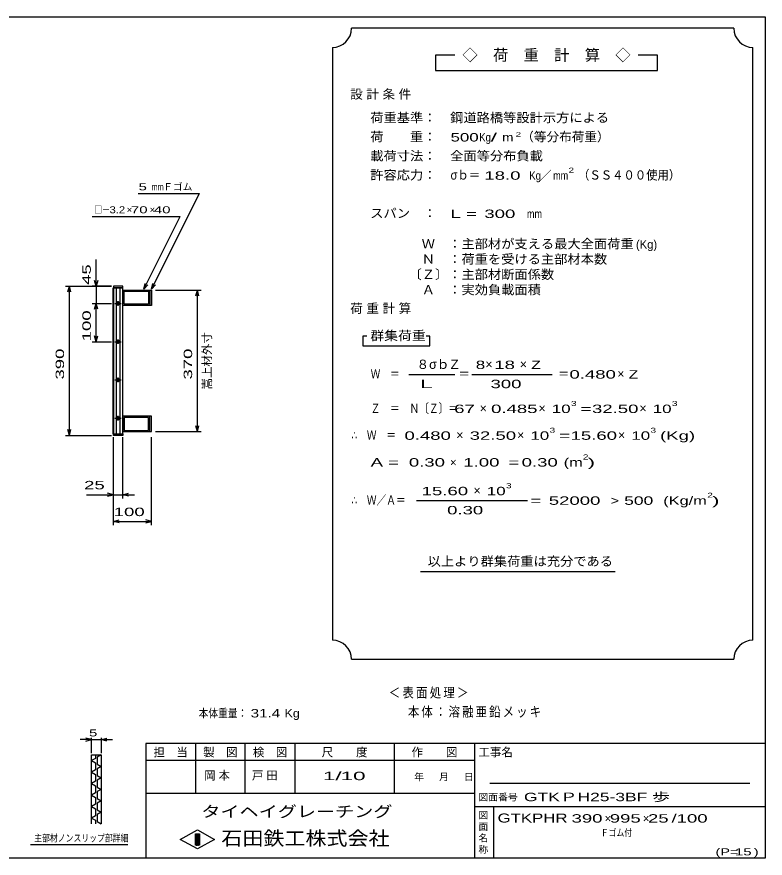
# Model space of a CAD drawing. Units: millimetres, scale not verified. Extents: x -1820 to 1731, y -1282 to 1054.
# Drawn here: x -227 to 1731, y -1146 to 1054 of the extents above; entities that cross this region are included whole.
import ezdxf
from ezdxf.enums import TextEntityAlignment as Align

# ---------------------------------------------------------------- set-up
doc = ezdxf.new("R2010")
doc.units = ezdxf.units.MM
doc.header["$LTSCALE"] = 10
for name, color, linetype, lineweight in [('0_2', 150, 'Continuous', 25), ('16', 3, 'Continuous', 25), ('22', 4, 'Continuous', 25), ('24', 2, 'Continuous', 25), ('32', 4, 'Continuous', 25)]:
    doc.layers.add(name, color=color, linetype=linetype, lineweight=lineweight)
doc.styles.add('ベクトル', font='')
doc.styles.get('ベクトル').set_extended_font_data('ベクトル')

msp = doc.modelspace()

# ---------------------------------------------------------------- linework, layer by layer
at = {"layer": '0_2'}
for p, q in [((-1729, 1053.5), (1731, 1053.5)), ((1731, 1053.5), (1731, -1146.5)), ((1731, -846.5), (111, -846.5)), ((111, -846.5), (111, -1146.5)), ((241, -846.5), (241, -976.5)), ((371, -976.5), (371, -846.5)), ((501, -846.5), (501, -976.5)), ((761, -976.5), (761, -846.5)), ((971, -846.5), (971, -1146.5)), ((971, -891.5), (111, -891.5)), ((1691, -951.5), (1011, -951.5)), ((111, -976.5), (971, -976.5)), ((971, -1011.5), (1731, -1011.5)), ((1021, -1146.5), (1021, -1011.5)), ((201, -1097.5), (246, -1072.5)), ((246, -1072.5), (291, -1097.5)), ((246, -1122.5), (201, -1097.5)), ((241, -1082.5), (251, -1082.5)), ((241, -1112.5), (241, -1082.5)), ((241, -1082.5), (243, -1082.5)), ((243, -1082.5), (243, -1112.5)), ((245, -1112.5), (245, -1082.5)), ((245, -1082.5), (247, -1082.5)), ((291, -1097.5), (246, -1122.5)), ((247, -1082.5), (247, -1112.5)), ((249, -1112.5), (249, -1082.5)), ((249, -1082.5), (251, -1082.5)), ((251, -1082.5), (251, -1112.5)), ((251, -1082.5), (251, -1112.5)), ((251, -1112.5), (241, -1112.5)), ((243, -1112.5), (245, -1112.5)), ((247, -1112.5), (249, -1112.5)), ((1731, -1146.5), (-1729, -1146.5))]:
    msp.add_line(p, q, dxfattribs=at)
at = {"layer": '16'}
for p, q in [((25.3, -36.5), (25.3, 344.5)), ((25.3, 344.5), (26, 344.5)), ((51, 349), (26, 349)), ((26, 349), (26, 344.5)), ((26, 344.5), (51, 344.5)), ((26, 344.5), (26, -36.5)), ((51, 344.5), (26, 344.5)), ((33, 344.5), (33, -36.5)), ((44, -36.5), (44, 344.5)), ((51, 344.5), (51, 349)), ((51, -36.5), (51, 344.5)), ((51, 339), (121, 339)), ((51, 299), (51, 339)), ((54, 336), (118, 336)), ((54, 302), (54, 336)), ((118, 336), (118, 302)), ((121, 339), (121, 299)), ((121, 339), (126, 339)), ((126, 339), (126, 299)), ((38, 310), (38, 298)), ((30, 304), (46, 304)), ((40, 307), (36, 307)), ((36, 301), (40, 301)), ((121, 299), (51, 299)), ((118, 302), (54, 302)), ((126, 299), (121, 299)), ((30, 204), (46, 204)), ((40, 207), (36, 207)), ((36, 201), (40, 201)), ((38, 210), (38, 198)), ((38, 110), (38, 98)), ((30, 104), (46, 104)), ((40, 107), (36, 107)), ((36, 101), (40, 101)), ((30, 4), (46, 4)), ((40, 7), (36, 7)), ((36, 1), (40, 1)), ((38, 10), (38, -2)), ((121, 9), (51, 9)), ((51, 9), (51, -31)), ((118, 6), (54, 6)), ((54, 6), (54, -28)), ((118, -28), (118, 6)), ((121, -31), (121, 9)), ((126, 9), (121, 9)), ((126, -31), (126, 9)), ((26, -36.5), (25.3, -36.5)), ((26, -36.5), (51, -36.5)), ((26, -41), (26, -36.5)), ((26, -36.5), (51, -36.5)), ((51, -41), (26, -41)), ((51, -31), (121, -31)), ((51, -36.5), (51, -41)), ((54, -28), (118, -28)), ((121, -31), (126, -31))]:
    msp.add_line(p, q, dxfattribs=at)
for centre, radius, start, end in [((38, 304), 4, 46.6, 133.4), ((36, 304), 3, 90, 270), ((38, 304), 4, 226.6, 313.4), ((40, 304), 3, 270, 90), ((36, 204), 3, 90, 270), ((38, 204), 4, 46.6, 133.4), ((38, 204), 4, 226.6, 313.4), ((40, 204), 3, 270, 90), ((36, 104), 3, 90, 270), ((38, 104), 4, 46.6, 133.4), ((38, 104), 4, 226.6, 313.4), ((40, 104), 3, 270, 90), ((36, 4), 3, 90, 270), ((38, 4), 4, 46.6, 133.4), ((38, 4), 4, 226.6, 313.4), ((40, 4), 3, 270, 90)]:
    msp.add_arc(centre, radius, start, end, dxfattribs=at)
at = {"layer": '22'}
for p, q in [((91, 591.5), (251, 591.5)), ((126, 341.5), (251, 591.5)), ((-29, 531.5), (201, 531.5)), ((106, 341.5), (201, 531.5)), ((-19, 349), (-19, 419)), ((-19, 349), (-23, 364)), ((-15, 364), (-19, 349)), ((106, 341.5), (109, 356.1)), ((106, 341.5), (116, 352.5)), ((126, 341.5), (129, 356.1)), ((126, 341.5), (136, 352.5)), ((-99, 349), (21, 349)), ((-93, 334), (-89, 349)), ((-85, 334), (-89, 349)), ((-89, -41), (-89, 349)), ((21, 349), (-29, 349)), ((-19, 349), (-19, 304)), ((136, 339), (256, 339)), ((242, 324), (246, 339)), ((250, 324), (246, 339)), ((246, -31), (246, 339)), ((-29, 304), (21, 304)), ((-23, 289), (-19, 304)), ((-15, 289), (-19, 304)), ((-19, 204), (-19, 304)), ((-29, 204), (21, 204)), ((-19, 204), (-23, 219)), ((-19, 204), (-15, 219)), ((246, -31), (242, -16)), ((246, -31), (250, -16)), ((-99, -41), (21, -41)), ((-89, -41), (-93, -26)), ((-89, -41), (-85, -26)), ((136, -31), (256, -31)), ((26, -206), (26, -46)), ((26, -276), (26, -46)), ((51, -206), (51, -46)), ((126, -276), (126, -46)), ((-44, -196), (26, -196)), ((26, -196), (11, -192)), ((11, -200), (26, -196)), ((26, -196), (51, -196)), ((51, -196), (66, -192)), ((66, -200), (51, -196)), ((51, -196), (81, -196)), ((26, -266), (41, -262)), ((126, -266), (111, -262)), ((41, -270), (26, -266)), ((26, -266), (126, -266)), ((111, -270), (126, -266))]:
    msp.add_line(p, q, dxfattribs=at)
at = {"layer": '24', "color": 4}
for p, q in [((1649, 1023.5), (649, 1023.5)), ((599, 973.5), (599, -576.5)), ((1699, -576.5), (1699, 973.5)), ((919, 953.5), (869, 953.5)), ((869, 953.5), (869, 913.5)), ((1449, 953.5), (1399, 953.5)), ((1449, 913.5), (1449, 953.5)), ((869, 913.5), (1449, 913.5)), ((689, 218.5), (679, 218.5)), ((679, 218.5), (679, 193.5)), ((854, 218.5), (844, 218.5)), ((854, 193.5), (854, 218.5)), ((679, 193.5), (854, 193.5)), ((799, 118.5), (919, 118.5)), ((964, 118.5), (1174, 118.5)), ((819, -211.5), (1109, -211.5)), ((829, -396.5), (1339, -396.5)), ((649, -626.5), (1649, -626.5))]:
    msp.add_line(p, q, dxfattribs=at)
for centre, start, end in [((599, 1023.5), 270, 0), ((1699, 1023.5), 180, 270), ((599, -626.5), 0, 90), ((1699, -626.5), 90, 180)]:
    msp.add_arc(centre, 50, start, end, dxfattribs=at)
at = {"layer": '32'}
for p, q in [((-31, -836.5), (-46, -832.5)), ((-31, -871.5), (-31, -831.5)), ((-6, -831.5), (-6, -871.5)), ((-6, -836.5), (9, -832.5)), ((-31, -836.5), (-61, -836.5)), ((-46, -840.5), (-31, -836.5)), ((-31, -836.5), (-6, -836.5)), ((9, -840.5), (-6, -836.5)), ((-6, -836.5), (24, -836.5)), ((-31, -876.5), (-6, -876.5)), ((-31, -1056.5), (-31, -876.5)), ((-21, -876.5), (-21, -885.5)), ((-6, -876.5), (-16, -882.5)), ((-6, -876.5), (-6, -1056.5)), ((-21, -885.5), (-31, -891.5)), ((-31, -891.5), (-21, -897.5)), ((-21, -897.5), (-21, -915.5)), ((-16, -882.5), (-16, -900.5)), ((-16, -900.5), (-6, -906.5)), ((-21, -915.5), (-31, -921.5)), ((-31, -921.5), (-21, -927.5)), ((-6, -906.5), (-16, -912.5)), ((-16, -912.5), (-16, -930.5)), ((-21, -945.5), (-31, -951.5)), ((-21, -927.5), (-21, -945.5)), ((-16, -930.5), (-6, -936.5)), ((-6, -936.5), (-16, -942.5)), ((-16, -942.5), (-16, -960.5)), ((-31, -951.5), (-21, -957.5)), ((-21, -957.5), (-21, -975.5)), ((-16, -960.5), (-6, -966.5)), ((-6, -966.5), (-16, -972.5)), ((-21, -975.5), (-31, -981.5)), ((-31, -981.5), (-21, -987.5)), ((-21, -987.5), (-21, -1005.5)), ((-16, -972.5), (-16, -990.5)), ((-21, -1005.5), (-31, -1011.5)), ((-31, -1011.5), (-21, -1017.5)), ((-16, -990.5), (-6, -996.5)), ((-6, -996.5), (-16, -1002.5)), ((-16, -1002.5), (-16, -1020.5)), ((-21, -1017.5), (-21, -1035.5)), ((-16, -1020.5), (-6, -1026.5)), ((-6, -1026.5), (-16, -1032.5)), ((-16, -1032.5), (-16, -1050.5)), ((-21, -1035.5), (-31, -1041.5)), ((-31, -1041.5), (-21, -1047.5)), ((-21, -1047.5), (-21, -1056.5)), ((-16, -1050.5), (-6, -1056.5)), ((64, -1111.5), (-191, -1111.5))]:
    msp.add_line(p, q, dxfattribs=at)

# ---------------------------------------------------------------- texts
at = {"layer": '0_2', "style": 'ベクトル'}
for s, height, p in [('担\u3000当', 21.99, (131, -869.5)), ('製\u3000図', 21.99, (261, -869.5)), ('検\u3000図', 21.99, (391, -869.5)), ('尺\u3000\u3000度', 21.99, (571, -869.5)), ('作\u3000\u3000図', 21.99, (806, -869.5)), ('工事名', 21.99, (981, -869.5)), ('年', 18.3, (813, -934)), ('月', 18.3, (878, -934)), ('日', 18.3, (943, -934)), ('図面番号', 18.33, (981, -987)), ('図', 18.3, (981, -1034)), ('面', 18.3, (981, -1064)), ('名', 18.3, (981, -1094)), ('称', 18.3, (981, -1124))]:
    msp.add_text(s, height=height, dxfattribs=at).set_placement(p, align=Align.MIDDLE_LEFT)
at = {"layer": '0_2', "color": 222, "style": 'ベクトル'}
for s, height, width, p in [('タイヘイグレーチング', 29.33, 1.25, (256, -1024.5)), ('石田鉄工株式会社', 36.66, 1.1, (308.5, -1094.5))]:
    msp.add_text(s, height=height, dxfattribs=dict(at, width=width)).set_placement(p, align=Align.MIDDLE_LEFT)
at = {"layer": '22', "color": 2, "style": 'ベクトル'}
for s, height, width, p in [(' 5 ', 18.33, 1.6, (81, 609)), ('mm', 18.33, 0.75, (126, 609)), ('□－', 18.33, 0.8, (-24, 549)), ('3.2', 18.33, 1.2, (16, 549)), (' 70 ', 18.33, 1.6, (61, 549)), (' 40 ', 18.33, 1.6, (121, 549)), (' 25 ', 21.99, 1.65, (-64, -171)), (' 100 ', 21.99, 1.65, (13.5, -241)), ('本体重量：', 21.99, 0.85, (249, -767.5)), (' 31.4', 21.99, 1.35, (374, -767.5)), ('Kg', 21.99, 1.1, (474, -767.5)), ('1/', 21.99, 2, (574, -931.5)), (' 10 ', 21.99, 2, (604, -931.5)), ('GTKＰH25-3BF 歩           ', 21.99, 1.55, (1100, -986.5)), ('GTKPHR', 23.46, 1.4, (1031, -1041.5)), (' 390 ', 21.99, 1.65, (1211, -1042.5)), (' 995 ', 21.99, 1.65, (1311, -1042.5)), (' 25 ', 21.99, 1.65, (1411, -1042.5)), ('/', 22, 1.65, (1486, -1042.5)), (' 100 ', 21.99, 1.65, (1486, -1042.5)), ('Ｆゴム付', 18.33, 0.8, (1301, -1080)), ('(P=', 18.33, 1.55, (1601, -1130)), (' 15 ', 18.33, 1.6, (1641, -1130)), (')', 18.3, 1.6, (1701, -1130))]:
    msp.add_text(s, height=height, dxfattribs=dict(at, width=width)).set_placement(p, align=Align.MIDDLE_LEFT)
for s, height, p in [('Ｆゴム', 18.33, (156, 609)), ('×', 18.3, (61, 549)), ('×', 18.3, (121, 549)), ('×', 22, (1311, -1042.5)), ('×', 22, (1411, -1042.5))]:
    msp.add_text(s, height=height, dxfattribs=at).set_placement(p, align=Align.MIDDLE_LEFT)
at = {"layer": '22', "color": 2, "style": 'ベクトル', "width": 1.65}
for s, p in [(' 45 ', (-44, 339)), (' 100 ', (-44, 191.5)), (' 390 ', (-114, 91.5)), (' 370', (221, 91.5))]:
    msp.add_text(s, height=21.99, rotation=90, dxfattribs=at).set_placement(p, align=Align.MIDDLE_LEFT)
at = {"layer": '22', "color": 2, "style": 'ベクトル'}
msp.add_text('嵩上材外寸', height=21.99, rotation=90, dxfattribs=at).set_placement((271, 79), align=Align.MIDDLE_LEFT)
at = {"layer": '22', "color": 2, "attachment_point": 4, "style": 'ベクトル'}
for s, insert, char_height in [('\\T1.2;\\W0.85;＜表面処理＞', (746.5, -715), 25.66), ('\\T1.19;\\W0.85;本体：溶融亜鉛メッキ', (796.5, -765), 25.66), ('\\T1.25;岡本\u3000', (263.5, -931.5), 21.99), ('\\T1.25;戸田\u3000', (388.5, -931.5), 21.99)]:
    msp.add_mtext(s, dxfattribs=dict(at, insert=insert, char_height=char_height))
at = {"layer": '24', "style": 'ベクトル'}
for s, height, p in [('◇\u3000荷\u3000重\u3000計\u3000算\u3000◇', 29.33, (939, 953.5)), ('（等分布荷重）', 24.19, (1093, 740)), ('／', 22, (1141.5, 638.5)), ('(Kg)', 21.99, (1393, 458.5)), ('８', 24.2, (819, 145)), ('σｂ', 24.19, (852, 145)), ('Ｚ', 24.2, (902, 145)), ('×', 24.2, (999, 145)), ('×', 24.2, (1089, 145)), ('×', 24.2, (1344, 120)), ('×', 24.2, (984, 30)), ('×', 24.2, (1138, 30)), ('×', 24.2, (1402, 30)), ('×', 24.2, (923, -40)), ('×', 24.2, (1082, -40)), ('×', 24.2, (1346, -40)), ('×', 22, (906.5, -111.5)), ('×', 24.2, (968, -185))]:
    msp.add_text(s, height=height, dxfattribs=at).set_placement(p, align=Align.MIDDLE_LEFT)
for s, height, width, p in [('荷重基準：\u3000', 24.19, 1.05, (698, 790)), ('鋼道路橋等設計示方による', 24.19, 1.05, (907, 790)), ('荷\u3000\u3000重：\u3000', 24.19, 1.05, (698, 740)), ('500', 21.99, 1.5, (908, 738.5)), ('Kg', 21.99, 0.85, (983, 738.5)), ('/', 22, 2, (1013, 738.5)), ('2', 11, 1.8, (1078, 746)), ('m', 22, 1.2, (1043, 738.5)), ('載荷寸法：\u3000', 24.19, 1.05, (698, 690)), ('全面等分布負載', 24.19, 1.05, (907, 690)), ('許容応力：\u3000', 24.19, 1.05, (698, 640)), ('σｂ＝', 24.19, 0.9, (908, 640)), (' 18.0', 21.99, 1.65, (983, 638.5)), ('Kg', 21.99, 0.85, (1114, 638.5)), ('mm', 21.99, 0.8, (1176.5, 638.5)), ('2', 13.2, 1.5, (1216.5, 652.5)), ('（ＳＳ４００使用）', 24.19, 0.9, (1241.5, 640)), ('スパン\u3000：\u3000', 24.19, 1.05, (698, 540)), ('L =', 21.99, 1.65, (908, 538.5)), (' 300 ', 21.99, 1.65, (983, 538.5)), ('mm', 21.99, 0.8, (1108, 538.5)), ('\u3000Ｗ\u3000：主部材が支える最大全面荷重', 24.19, 1.05, (798, 460)), ('\u3000Ｎ\u3000：荷重を受ける主部材本数', 24.19, 1.05, (798, 420)), ('〔Ｚ〕：主部材断面係数', 24.19, 1.05, (798, 380)), ('\u3000Ａ\u3000：実効負載面積', 24.19, 1.05, (798, 340)), ('群集荷重', 24.19, 1.1, (698, 220)), ('8', 22, 1.5, (974, 143.5)), (' 18 ', 21.99, 1.65, (1009, 143.5)), ('Z', 22, 1.4, (1119, 143.5)), ('Ｗ\u3000＝', 24.19, 0.75, (699, 120)), ('＝', 24.2, 0.9, (929, 120)), ('＝', 24.2, 0.9, (1189, 120)), ('0.480', 21.99, 1.65, (1219, 118.5)), ('Z', 22, 1.4, (1374, 118.5)), (' 300 ', 21.99, 1.65, (999, 93.5)), ('Ｚ\u3000＝\u3000Ｎ〔Ｚ〕＝', 24.19, 0.75, (699, 30)), ('3', 13.2, 1.5, (1223, 42.5)), ('3', 13.2, 1.5, (1487, 42.5)), (' 67 ', 21.99, 1.65, (904, 28.5)), ('0.485', 21.99, 1.65, (1014, 28.5)), ('10', 21.99, 1.5, (1173, 28.5)), ('=', 22, 1.7, (1248, 28.5)), ('32.50', 21.99, 1.65, (1278, 28.5)), ('10', 21.99, 1.5, (1437, 28.5)), ('3', 13.2, 1.5, (1167, -27.5)), ('3', 13.2, 1.5, (1431, -27.5)), ('∴\u3000Ｗ\u3000＝', 24.19, 0.75, (649, -40)), (' 0.480', 21.99, 1.65, (774, -41.5)), ('32.50', 21.99, 1.65, (958, -41.5)), ('10', 21.99, 1.5, (1117, -41.5)), ('=', 22, 1.7, (1192, -41.5)), ('15.60', 21.99, 1.65, (1222, -41.5)), ('10', 21.99, 1.5, (1381, -41.5)), ('(Kg)', 21.99, 1.65, (1456, -41.5)), ('A = ', 21.99, 1.65, (699, -111.5)), ('0.30', 21.99, 1.65, (799, -111.5)), ('1.00', 21.99, 1.65, (941.5, -111.5)), ('=', 22, 1.7, (1059, -111.5)), ('0.30', 21.99, 1.65, (1094, -111.5)), ('(m', 21.99, 1.45, (1204, -111.5)), ('2', 13.2, 1.5, (1254, -97.5)), (')', 22, 2, (1266.5, -111.5)), (' 15.60', 21.99, 1.65, (819, -186.5)), ('10', 21.99, 1.5, (1003, -186.5)), ('3', 13.2, 1.5, (1053, -172.5)), ('∴\u3000Ｗ／Ａ＝', 24.19, 0.75, (649, -210)), ('2', 13.2, 1.5, (1579.5, -197.5)), ('=', 22, 1.7, (1116.5, -211.5)), (' 52000 ', 21.99, 1.65, (1151.5, -211.5)), ('>', 22, 1.3, (1326.5, -211.5)), (' 500 ', 21.99, 1.55, (1349.5, -211.5)), ('(Kg/m', 21.99, 1.45, (1464.5, -211.5)), (')', 22, 2, (1592, -211.5)), ('0.30', 21.99, 1.65, (899, -236.5)), ('以上より群集荷重は充分である', 24.19, 1.05, (848, -370))]:
    msp.add_text(s, height=height, dxfattribs=dict(at, width=width)).set_placement(p, align=Align.MIDDLE_LEFT)
at = {"layer": '24', "attachment_point": 4, "style": 'ベクトル'}
for s, insert, char_height in [('\\T1.28;設計条件', (645.5, 850), 24.19), ('\\T1.28;荷重計算', (645.5, 290), 24.19), ('\\T1.5;\\W2;\\~L\\~', (804, 93.5), 21.99)]:
    msp.add_mtext(s, dxfattribs=dict(at, insert=insert, char_height=char_height))
at = {"layer": '32', "color": 2, "style": 'ベクトル'}
for s, width, p in [(' 5 ', 1.6, (-48.5, -819)), ('主部材ノンスリップ部詳細', 0.8, (-181, -1094))]:
    msp.add_text(s, height=18.33, dxfattribs=dict(at, width=width)).set_placement(p, align=Align.MIDDLE_LEFT)

doc.saveas('drawing.dxf')
